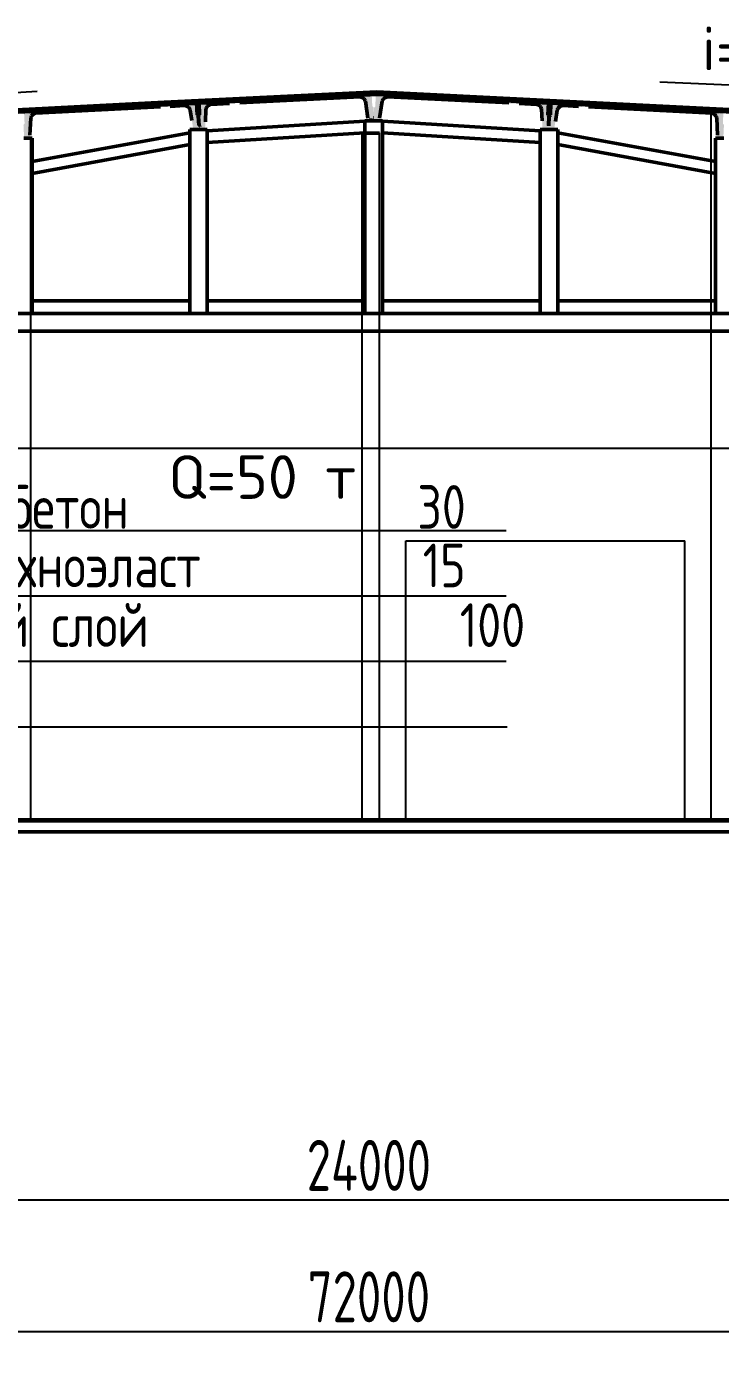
# Model space of a CAD drawing. Header units: millimetres. Extents: x -258526 to -95372, y 16759 to 83244.
# Drawn here: x -127697.8 to -127650, y 41741.1 to 41832.2 of the extents above; entities that cross this region are included whole.
import ezdxf

# ---------------------------------------------------------------- set-up
doc = ezdxf.new("R2010")
doc.units = ezdxf.units.MM
doc.header["$LTSCALE"] = 0.5
doc.layers.add('ТОЛСТЫЕ', color=1, linetype='Continuous', lineweight=50)
doc.layers.add('ТОНКИЕе', color=7, linetype='Continuous', lineweight=25)
doc.layers.add('тонкие', color=7, linetype='Continuous')
doc.styles.add('Наклонный', font='isocpeur.ttf', dxfattribs={"width": 0.7, "height": 3.5})
doc.styles.add('Наклонный 5', font='isocpeur.ttf', dxfattribs={"height": 7})
doc.dimstyles.new('СТРОИТЕЛЬНЫЙ', dxfattribs={"dimtxt": 3.5, "dimasz": 2.5, "dimexe": 1.25, "dimexo": 0.625, "dimtad": 1, "dimdec": 0, "dimlfac": 500, "dimdsep": 46, "dimtxsty": 'Наклонный', "dimblk1": 'ARCHTICK', "dimblk2": 'ARCHTICK', "dimsah": 1, "dimcen": 0, "dimdle": 1.25, "dimadec": 0, "dimazin": 0, "dimtfac": 0.75, "dimtdec": 0, "dimtmove": 0, "dimatfit": 3, "dimldrblk": 'ARCHTICK', "dimfxl": 1, "dimtolj": 1, "dimtzin": 0, "dimarcsym": 0})

# ---------------------------------------------------------------- blocks, each defined once
blk = doc.blocks.new('_ArchTick')
at = {"color": 0, "linetype": 'ByBlock', "const_width": 0.15}
blk.add_lwpolyline([(-0.5, -0.5), (0.5, 0.5)], dxfattribs=at)
blk = doc.blocks.new('*D634')
at = {"layer": 'Defpoints', "color": 0, "transparency": 16777216}
for p in [(-127626.228, 41781.235), (-127722.228, 41751.509), (-127626.228, 41751.524)]:
    blk.add_point(p, dxfattribs=at)
at = {"layer": 'ТОНКИЕе', "color": 0, "lineweight": -2, "transparency": 16777216}
for p, q in [((-127626.228, 41780.61), (-127626.228, 41750.274)), ((-127722.228, 41752.134), (-127722.228, 41752.774)), ((-127723.478, 41751.524), (-127624.978, 41751.524))]:
    blk.add_line(p, q, dxfattribs=at)
at = {"layer": 'ТОНКИЕе', "color": 0, "lineweight": -2, "transparency": 16777216, "xscale": 2.5, "yscale": 2.5, "zscale": 2.5, "rotation": 180}
blk.add_blockref('_ArchTick', (-127722.228, 41751.524), dxfattribs=at)
at = {"layer": 'ТОНКИЕе', "color": 0, "lineweight": -2, "transparency": 16777216, "xscale": 2.5, "yscale": 2.5, "zscale": 2.5}
blk.add_blockref('_ArchTick', (-127626.228, 41751.524), dxfattribs=at)
at = {"layer": 'ТОНКИЕе', "color": 0, "transparency": 16777216, "insert": (-127674.228, 41753.899), "char_height": 3.5, "attachment_point": 5, "style": 'Наклонный'}
blk.add_mtext('\\A1;24000', dxfattribs=at)
blk = doc.blocks.new('*D636')
at = {"layer": 'Defpoints', "color": 0, "transparency": 16777216}
for p in [(-127530.228, 41777.622), (-127818.228, 41743.446), (-127530.228, 41742.491)]:
    blk.add_point(p, dxfattribs=at)
at = {"layer": 'ТОНКИЕе', "color": 0, "lineweight": -2, "transparency": 16777216}
for p, q in [((-127530.228, 41776.997), (-127530.228, 41741.241)), ((-127819.478, 41742.491), (-127528.978, 41742.491)), ((-127818.228, 41742.821), (-127818.228, 41741.241))]:
    blk.add_line(p, q, dxfattribs=at)
at = {"layer": 'ТОНКИЕе', "color": 0, "lineweight": -2, "transparency": 16777216, "xscale": 2.5, "yscale": 2.5, "zscale": 2.5, "rotation": 180}
blk.add_blockref('_ArchTick', (-127818.228, 41742.491), dxfattribs=at)
at = {"layer": 'ТОНКИЕе', "color": 0, "lineweight": -2, "transparency": 16777216, "xscale": 2.5, "yscale": 2.5, "zscale": 2.5}
blk.add_blockref('_ArchTick', (-127530.228, 41742.491), dxfattribs=at)
at = {"layer": 'ТОНКИЕе', "color": 0, "transparency": 16777216, "insert": (-127674.228, 41744.866), "char_height": 3.5, "attachment_point": 5, "style": 'Наклонный'}
blk.add_mtext('\\A1;72000', dxfattribs=at)

msp = doc.modelspace()

# ---------------------------------------------------------------- hatches: boundary and pattern name
at = {"layer": 'ТОЛСТЫЕ', "linetype": 'Continuous'}
for points in [[(-127697.1295, 41826.2196), (-127686.8784, 41826.7317), (-127686.8034, 41826.7184), (-127686.7295, 41826.6898), (-127686.6615, 41826.6488), (-127686.6018, 41826.5966), (-127686.5521, 41826.5349), (-127686.514, 41826.4654), (-127686.5013, 41826.4279), (-127686.3032, 41825.0712), (-127685.902, 41825.0913), (-127685.9481, 41826.014), (-127686.0324, 41826.0902), (-127686.0724, 41826.8926), (-127697.9475, 41826.2994), (-127697.9074, 41825.497), (-127697.9837, 41825.4127), (-127697.9376, 41824.49), (-127697.5364, 41824.5101), (-127697.4745, 41825.8797), (-127697.4528, 41825.9525), (-127697.4161, 41826.0227), (-127697.3673, 41826.0854), (-127697.3089, 41826.1387), (-127697.2418, 41826.1811), (-127697.1685, 41826.2111)], [(-127685.0896, 41826.8188), (-127674.8385, 41827.3309), (-127674.7634, 41827.3177), (-127674.6896, 41827.289), (-127674.6216, 41827.248), (-127674.5619, 41827.1959), (-127674.5121, 41827.1341), (-127674.4741, 41827.0646), (-127674.4614, 41827.0271), (-127674.2633, 41825.6705), (-127673.8621, 41825.6905), (-127673.9082, 41826.6132), (-127673.9924, 41826.6895), (-127674.0325, 41827.4918), (-127685.9076, 41826.8986), (-127685.8675, 41826.0962), (-127685.9437, 41826.012), (-127685.8976, 41825.0892), (-127685.4965, 41825.1093), (-127685.4346, 41826.4789), (-127685.4129, 41826.5517), (-127685.3762, 41826.6219), (-127685.3274, 41826.6846), (-127685.2689, 41826.738), (-127685.2019, 41826.7803), (-127685.1286, 41826.8104)], [(-127662.6929, 41826.7867), (-127662.6539, 41826.7782), (-127662.5806, 41826.7482), (-127662.5136, 41826.7059), (-127662.4551, 41826.6525), (-127662.4064, 41826.5898), (-127662.3696, 41826.5196), (-127662.3479, 41826.4468), (-127662.2861, 41825.0772), (-127661.8849, 41825.0571), (-127661.8388, 41825.9799), (-127661.915, 41826.0641), (-127661.8749, 41826.8665), (-127673.75, 41827.4597), (-127673.7901, 41826.6574), (-127673.8743, 41826.5811), (-127673.9204, 41825.6584), (-127673.5192, 41825.6384), (-127673.3212, 41826.995), (-127673.3084, 41827.0325), (-127673.2704, 41827.102), (-127673.2206, 41827.1637), (-127673.1609, 41827.2159), (-127673.0929, 41827.2569), (-127673.0191, 41827.2856), (-127672.944, 41827.2988)], [(-127650.6605, 41826.2192), (-127650.6215, 41826.2108), (-127650.5482, 41826.1807), (-127650.4812, 41826.1384), (-127650.4227, 41826.085), (-127650.3739, 41826.0223), (-127650.3372, 41825.9521), (-127650.3155, 41825.8793), (-127650.2536, 41824.5097), (-127649.8525, 41824.4896), (-127649.8064, 41825.4124), (-127649.8826, 41825.4966), (-127649.8425, 41826.299), (-127661.7176, 41826.8922), (-127661.7577, 41826.0899), (-127661.8419, 41826.0136), (-127661.888, 41825.0909), (-127661.4868, 41825.0709), (-127661.2887, 41826.4275), (-127661.276, 41826.465), (-127661.238, 41826.5345), (-127661.1882, 41826.5963), (-127661.1285, 41826.6484), (-127661.0605, 41826.6894), (-127660.9867, 41826.7181), (-127660.9116, 41826.7313)]]:
    msp.add_hatch(color=7, dxfattribs=at).paths.add_polyline_path(points, flags=0)

# ---------------------------------------------------------------- linework, layer by layer
at = {"layer": 'ТОЛСТЫЕ', "color": 0}
for points in [[(-127818.2281, 41777.6216), (-127542.2281, 41777.6216), (-127530.2281, 41777.6216), (-127530.2281, 41830.4216)], [(-127673.6917, 41827.4921), (-127722.0948, 41825.1258)], [(-127674.6948, 41824.843), (-127673.4948, 41824.843)], [(-127818.2281, 41777.6216), (-127818.2281, 41776.8216), (-127530.2281, 41776.8216)]]:
    msp.add_lwpolyline(points, dxfattribs=at)
at = {"layer": 'ТОЛСТЫЕ', "color": 7, "linetype": 'Continuous'}
for points in [[(-127697.592, 41826.4985), (-127688.3105, 41826.9626)], [(-127697.592, 41826.4181), (-127688.1974, 41826.8878)], [(-127688.3105, 41826.9626), (-127673.6917, 41827.6735)], [(-127688.1974, 41826.8878), (-127682.7913, 41827.1581)], [(-127686.0826, 41826.8926), (-127688.0555, 41826.7941)], [(-127686.0425, 41826.0902), (-127686.0826, 41826.8926)], [(-127683.6455, 41827.0149), (-127685.9071, 41826.9019)], [(-127685.9071, 41826.9019), (-127685.867, 41826.0995)], [(-127685.2014, 41826.7836), (-127685.1281, 41826.8137)], [(-127685.1281, 41826.8137), (-127685.0891, 41826.8221)], [(-127685.0871, 41826.8222), (-127683.816, 41826.8857)], [(-127683.1039, 41826.9213), (-127674.838, 41827.3342)], [(-127674.0934, 41827.4921), (-127682.9334, 41827.0504)], [(-127682.7913, 41827.1581), (-127673.6917, 41827.593)], [(-127682.6776, 41827.2443), (-127673.6917, 41827.6735)], [(-127674.838, 41827.3342), (-127674.7629, 41827.321)], [(-127674.7629, 41827.321), (-127674.6891, 41827.2923)], [(-127674.6891, 41827.2923), (-127674.6211, 41827.2513)], [(-127674.6211, 41827.2513), (-127674.5614, 41827.1992)], [(-127674.5614, 41827.1992), (-127674.5117, 41827.1374)], [(-127674.5117, 41827.1374), (-127674.4736, 41827.0679)], [(-127674.4736, 41827.0679), (-127674.4609, 41827.0304)], [(-127674.4609, 41827.0304), (-127674.2929, 41825.8799)], [(-127673.6917, 41827.6735), (-127626.0948, 41825.2936)], [(-127673.6917, 41827.593), (-127626.0948, 41825.2132)], [(-127673.6917, 41827.4921), (-127626.0948, 41825.1464)], [(-127673.3243, 41827.0304), (-127673.4924, 41825.8789)], [(-127673.3116, 41827.0679), (-127673.3243, 41827.0304)], [(-127673.2735, 41827.1374), (-127673.3116, 41827.0679)], [(-127673.2238, 41827.1992), (-127673.2735, 41827.1374)], [(-127673.1641, 41827.2513), (-127673.2238, 41827.1992)], [(-127673.0961, 41827.2923), (-127673.1641, 41827.2513)], [(-127673.0222, 41827.321), (-127673.0961, 41827.2923)], [(-127672.9472, 41827.3342), (-127673.0222, 41827.321)], [(-127664.6103, 41826.9177), (-127672.9472, 41827.3342)], [(-127664.324, 41827.2051), (-127659.384, 41826.9581)], [(-127664.2091, 41827.1189), (-127659.4971, 41826.8833)], [(-127664.0654, 41827.0112), (-127661.8781, 41826.9019)], [(-127662.6981, 41826.8222), (-127663.8931, 41826.8819)], [(-127662.6571, 41826.8137), (-127662.6961, 41826.8221)], [(-127662.5838, 41826.7836), (-127662.6571, 41826.8137)], [(-127661.8781, 41826.9019), (-127661.9182, 41826.0995)], [(-127661.7427, 41826.0902), (-127661.7026, 41826.8926)], [(-127661.7026, 41826.8926), (-127659.639, 41826.7895)], [(-127658.8199, 41826.8494), (-127650.1932, 41826.4181)], [(-127658.7068, 41826.9242), (-127650.1932, 41826.4985)], [(-127722.0948, 41825.2734), (-127697.592, 41826.4985)], [(-127722.0948, 41825.193), (-127697.592, 41826.4181)], [(-127688.7328, 41826.7602), (-127697.592, 41826.3176)], [(-127697.4846, 41825.8797), (-127697.4629, 41825.9525)], [(-127697.4629, 41825.9525), (-127697.4262, 41826.0227)], [(-127697.4262, 41826.0227), (-127697.3775, 41826.0854)], [(-127697.3775, 41826.0854), (-127697.319, 41826.1387)], [(-127697.319, 41826.1387), (-127697.252, 41826.1811)], [(-127697.252, 41826.1811), (-127697.1786, 41826.2111)], [(-127697.1786, 41826.2111), (-127697.1397, 41826.2196)], [(-127697.1376, 41826.2197), (-127688.5631, 41826.648)], [(-127687.8857, 41826.6819), (-127686.8886, 41826.7317)], [(-127686.8886, 41826.7317), (-127686.8135, 41826.7184)], [(-127686.8135, 41826.7184), (-127686.7397, 41826.6898)], [(-127686.7397, 41826.6898), (-127686.6717, 41826.6488)], [(-127686.6717, 41826.6488), (-127686.612, 41826.5966)], [(-127686.612, 41826.5966), (-127686.5622, 41826.5349)], [(-127686.5622, 41826.5349), (-127686.5242, 41826.4654)], [(-127686.5242, 41826.4654), (-127686.5114, 41826.4279)], [(-127686.5114, 41826.4279), (-127686.4057, 41825.7038)], [(-127685.9583, 41826.014), (-127686.0425, 41826.0902)], [(-127685.927, 41825.3874), (-127685.9583, 41826.014)], [(-127685.867, 41826.0995), (-127685.9432, 41826.0153)], [(-127685.9432, 41826.0153), (-127685.9114, 41825.3771)], [(-127685.4726, 41825.6305), (-127685.4341, 41826.4822)], [(-127685.4341, 41826.4822), (-127685.4124, 41826.555)], [(-127685.4124, 41826.555), (-127685.3757, 41826.6252)], [(-127685.3757, 41826.6252), (-127685.3269, 41826.6879)], [(-127685.3269, 41826.6879), (-127685.2685, 41826.7413)], [(-127685.2685, 41826.7413), (-127685.2014, 41826.7836)], [(-127673.9026, 41825.8996), (-127673.8874, 41825.8989)], [(-127662.5167, 41826.7413), (-127662.5838, 41826.7836)], [(-127662.4583, 41826.6879), (-127662.5167, 41826.7413)], [(-127662.4095, 41826.6252), (-127662.4583, 41826.6879)], [(-127662.3728, 41826.555), (-127662.4095, 41826.6252)], [(-127662.3511, 41826.4822), (-127662.3728, 41826.555)], [(-127662.3157, 41825.6989), (-127662.3511, 41826.4822)], [(-127661.9182, 41826.0995), (-127661.8419, 41826.0153)], [(-127661.8419, 41826.0153), (-127661.8743, 41825.3678)], [(-127661.8597, 41825.3569), (-127661.8269, 41826.014)], [(-127661.8269, 41826.014), (-127661.7427, 41826.0902)], [(-127661.2737, 41826.4279), (-127661.3899, 41825.6321)], [(-127661.261, 41826.4654), (-127661.2737, 41826.4279)], [(-127661.223, 41826.5349), (-127661.261, 41826.4654)], [(-127661.1732, 41826.5966), (-127661.223, 41826.5349)], [(-127661.1135, 41826.6488), (-127661.1732, 41826.5966)], [(-127661.0455, 41826.6898), (-127661.1135, 41826.6488)], [(-127660.9717, 41826.7184), (-127661.0455, 41826.6898)], [(-127660.8966, 41826.7317), (-127660.9717, 41826.7184)], [(-127659.8087, 41826.6773), (-127660.8966, 41826.7317)], [(-127650.6475, 41826.2197), (-127659.1315, 41826.6435)], [(-127658.9618, 41826.7557), (-127650.1932, 41826.3176)], [(-127650.6065, 41826.2111), (-127650.6455, 41826.2196)], [(-127650.5332, 41826.1811), (-127650.6065, 41826.2111)], [(-127650.4662, 41826.1387), (-127650.5332, 41826.1811)], [(-127650.4077, 41826.0854), (-127650.4662, 41826.1387)], [(-127650.3589, 41826.0227), (-127650.4077, 41826.0854)], [(-127650.3222, 41825.9525), (-127650.3589, 41826.0227)], [(-127650.3005, 41825.8797), (-127650.3222, 41825.9525)], [(-127697.5378, 41824.704), (-127697.4846, 41825.8797)], [(-127685.3406, 41825.0925), (-127686.5457, 41825.0925)], [(-127686.5457, 41825.0925), (-127686.5457, 41824.8713)], [(-127685.8766, 41825.2939), (-127685.8579, 41825.2949)], [(-127685.8557, 41825.3403), (-127685.8542, 41825.2951)], [(-127685.3406, 41825.0111), (-127674.4951, 41825.6598)], [(-127685.3406, 41825.0925), (-127685.3406, 41825.0111)], [(-127685.3406, 41825.0111), (-127685.3406, 41824.2063)], [(-127673.2901, 41825.6951), (-127674.4951, 41825.6951)], [(-127674.4951, 41825.6951), (-127674.4951, 41812.4395)], [(-127674.0934, 41825.8397), (-127674.0934, 41825.6951)], [(-127673.9026, 41825.8494), (-127673.89, 41825.8487)], [(-127673.2901, 41825.6951), (-127673.2901, 41812.4395)], [(-127673.2901, 41825.6598), (-127662.4446, 41825.0111)], [(-127661.2395, 41825.0925), (-127662.4446, 41825.0925)], [(-127662.4446, 41825.0925), (-127662.4446, 41825.0111)], [(-127662.4446, 41824.2063), (-127662.4446, 41825.0111)], [(-127661.2395, 41825.0925), (-127661.2395, 41824.8713)], [(-127650.2474, 41824.704), (-127650.3005, 41825.8797)], [(-127697.3912, 41824.49), (-127697.9628, 41824.49)], [(-127697.3912, 41822.8968), (-127686.5457, 41824.8713)], [(-127697.3912, 41824.49), (-127697.3912, 41822.8968)], [(-127686.5457, 41824.0547), (-127686.5457, 41824.8713)], [(-127685.3406, 41824.2063), (-127674.4951, 41824.8549)], [(-127685.3406, 41824.2063), (-127685.3406, 41813.3232)], [(-127674.4951, 41824.8549), (-127674.4951, 41813.3232)], [(-127673.2901, 41824.8549), (-127662.4446, 41824.2063)], [(-127662.4446, 41824.2063), (-127662.4446, 41813.3232)], [(-127662.4446, 41824.2063), (-127662.4446, 41813.3232)], [(-127661.2395, 41824.8713), (-127650.394, 41822.8968)], [(-127661.2395, 41824.8713), (-127661.2395, 41824.0547)], [(-127649.8224, 41824.49), (-127650.394, 41824.49)], [(-127650.394, 41824.49), (-127650.394, 41822.8968)], [(-127697.3912, 41822.0802), (-127686.5457, 41824.0547)], [(-127686.5457, 41824.0547), (-127686.5457, 41813.3232)], [(-127686.5457, 41824.0547), (-127686.5457, 41813.3232)], [(-127661.2395, 41824.0547), (-127661.2395, 41813.3232)], [(-127661.2395, 41824.0547), (-127650.394, 41822.0802)], [(-127697.3912, 41822.8968), (-127697.3912, 41822.0802)], [(-127650.394, 41822.0802), (-127650.394, 41822.8968)], [(-127697.3912, 41822.0802), (-127697.3912, 41813.3232)], [(-127650.394, 41822.0802), (-127650.394, 41813.3232)], [(-127697.3912, 41813.3232), (-127686.5457, 41813.3232)], [(-127697.3912, 41813.3232), (-127697.3912, 41812.4395)], [(-127686.5457, 41812.4395), (-127686.5457, 41813.3232)], [(-127685.3406, 41813.3232), (-127674.4951, 41813.3232)], [(-127685.3406, 41813.3232), (-127685.3406, 41812.4395)], [(-127673.2901, 41813.3232), (-127662.4446, 41813.3232)], [(-127662.4446, 41812.4395), (-127662.4446, 41813.3232)], [(-127661.2395, 41813.3232), (-127650.394, 41813.3232)], [(-127661.2395, 41813.3232), (-127661.2395, 41812.4395)], [(-127650.394, 41812.4395), (-127650.394, 41813.3232)], [(-127697.3912, 41812.4395), (-127698.5962, 41812.4395)], [(-127698.5962, 41812.4395), (-127697.3912, 41812.4395)], [(-127697.3912, 41812.4395), (-127686.5457, 41812.4395)], [(-127697.3912, 41812.4395), (-127686.5457, 41812.4395)], [(-127685.3406, 41812.4395), (-127686.5457, 41812.4395)], [(-127686.5457, 41812.4395), (-127685.3406, 41812.4395)], [(-127685.3406, 41812.4395), (-127674.4951, 41812.4395)], [(-127685.3406, 41812.4395), (-127674.4951, 41812.4395)], [(-127683.1314, 41812.4395), (-127680.7212, 41812.4395)], [(-127673.2901, 41812.4395), (-127674.4951, 41812.4395)], [(-127674.4951, 41812.4395), (-127673.2901, 41812.4395)], [(-127673.2901, 41812.4395), (-127662.4446, 41812.4395)], [(-127673.2901, 41812.4395), (-127662.4446, 41812.4395)], [(-127661.2395, 41812.4395), (-127662.4446, 41812.4395)], [(-127662.4446, 41812.4395), (-127661.2395, 41812.4395)], [(-127661.2395, 41812.4395), (-127650.394, 41812.4395)], [(-127661.2395, 41812.4395), (-127650.394, 41812.4395)], [(-127649.1889, 41812.4395), (-127650.394, 41812.4395)], [(-127650.394, 41812.4395), (-127649.1889, 41812.4395)], [(-127627.8806, 41811.2344), (-127720.4881, 41811.2344)], [(-127683.1314, 41811.2344), (-127680.7212, 41811.2344)]]:
    msp.add_lwpolyline(points, dxfattribs=at)
at = {"layer": 'тонкие', "color": 7, "linetype": 'Continuous'}
for points in [[(-127654.2269, 41828.3612), (-127640.4054, 41827.7693)], [(-127697.0502, 41827.7102), (-127711.8153, 41826.8116)], [(-127706.5493, 41803.2007), (-127641.2359, 41803.2007)], [(-127716.7304, 41797.54), (-127664.7773, 41797.54)], [(-127716.7304, 41793.0417), (-127664.7773, 41793.0417)], [(-127716.7304, 41788.5434), (-127664.7773, 41788.5434)], [(-127716.7304, 41784.0452), (-127664.7086, 41784.0452)]]:
    msp.add_lwpolyline(points, dxfattribs=at)
at = {"layer": 'ТОНКИЕе', "color": 0}
for points in [[(-127650.0948, 41777.6216), (-127650.6948, 41777.6216), (-127650.6948, 41826.5236)], [(-127697.4948, 41824.49), (-127697.4948, 41777.6216)], [(-127674.6948, 41777.6216), (-127673.4948, 41777.6216), (-127673.4948, 41824.8672)], [(-127674.0948, 41777.6216), (-127674.6948, 41777.6216), (-127674.6948, 41824.843)], [(-127674.0948, 41777.6216), (-127671.6948, 41777.6216), (-127671.6948, 41796.8216)], [(-127674.0948, 41777.6216), (-127671.6948, 41777.6216), (-127671.6948, 41796.8216)], [(-127671.6948, 41796.8216), (-127652.4948, 41796.8216)], [(-127671.6948, 41796.8216), (-127652.4948, 41796.8216)], [(-127650.0948, 41777.6216), (-127652.4948, 41777.6216), (-127652.4948, 41796.8216)], [(-127650.0948, 41777.6216), (-127652.4948, 41777.6216), (-127652.4948, 41796.8216)]]:
    msp.add_lwpolyline(points, dxfattribs=at)
at = {"layer": 'ТОНКИЕе', "color": 0, "lineweight": 60}
msp.add_lwpolyline([(-127830.2281, 41777.6216), (-127829.4913, 41777.6216), (-127518.6984, 41777.6216)], dxfattribs=at)

# ---------------------------------------------------------------- texts
at = {"layer": 'ТОНКИЕе', "color": 0, "char_height": 3, "attachment_point": 1, "style": 'Наклонный 5'}
for s, width, insert in [('{\\Q0;i=1,5%}', 2.402968, (-127651.3274, 41832.1627)), ('{\\Q0;Q=50 т}', 14.803648, (-127688.0222, 41802.71)), ('{\\Q0;\\W0.8;Асфальтобетон             30     }', 45.70075, (-127712.8629, 41800.6532)), ('{\\Q0;\\W0.8;1 слой Техноэласт          15             }', 45.70075, (-127712.6733, 41796.6315)), ('{\\Q0;\\W0.8;Бетонный слой              100}', 64.721157, (-127712.5051, 41792.528))]:
    msp.add_mtext_dynamic_manual_height_columns(s, width=width, gutter_width=35, heights=[0], dxfattribs=dict(at, insert=insert))

# ---------------------------------------------------------------- dimensions: what is measured, and where the dimension line sits
at = {"layer": 'ТОНКИЕе', "color": 0}
for base, p1, p2, text, picture, middle in [((-127626.2281, 41751.524), (-127722.2281, 41751.5089), (-127626.2281, 41781.2346), '24000', '*D634', (-127674.2281, 41753.899)), ((-127530.2281, 41742.4908), (-127818.2281, 41743.4462), (-127530.2281, 41777.6216), '72000', '*D636', (-127674.2281, 41744.8658))]:
    dim = msp.add_linear_dim(base=base, p1=p1, p2=p2, text=text, dimstyle='СТРОИТЕЛЬНЫЙ', dxfattribs=at)
    dim.commit()
    dim.dimension.update_dxf_attribs({"geometry": picture, "text_midpoint": middle})

doc.saveas('drawing.dxf')
